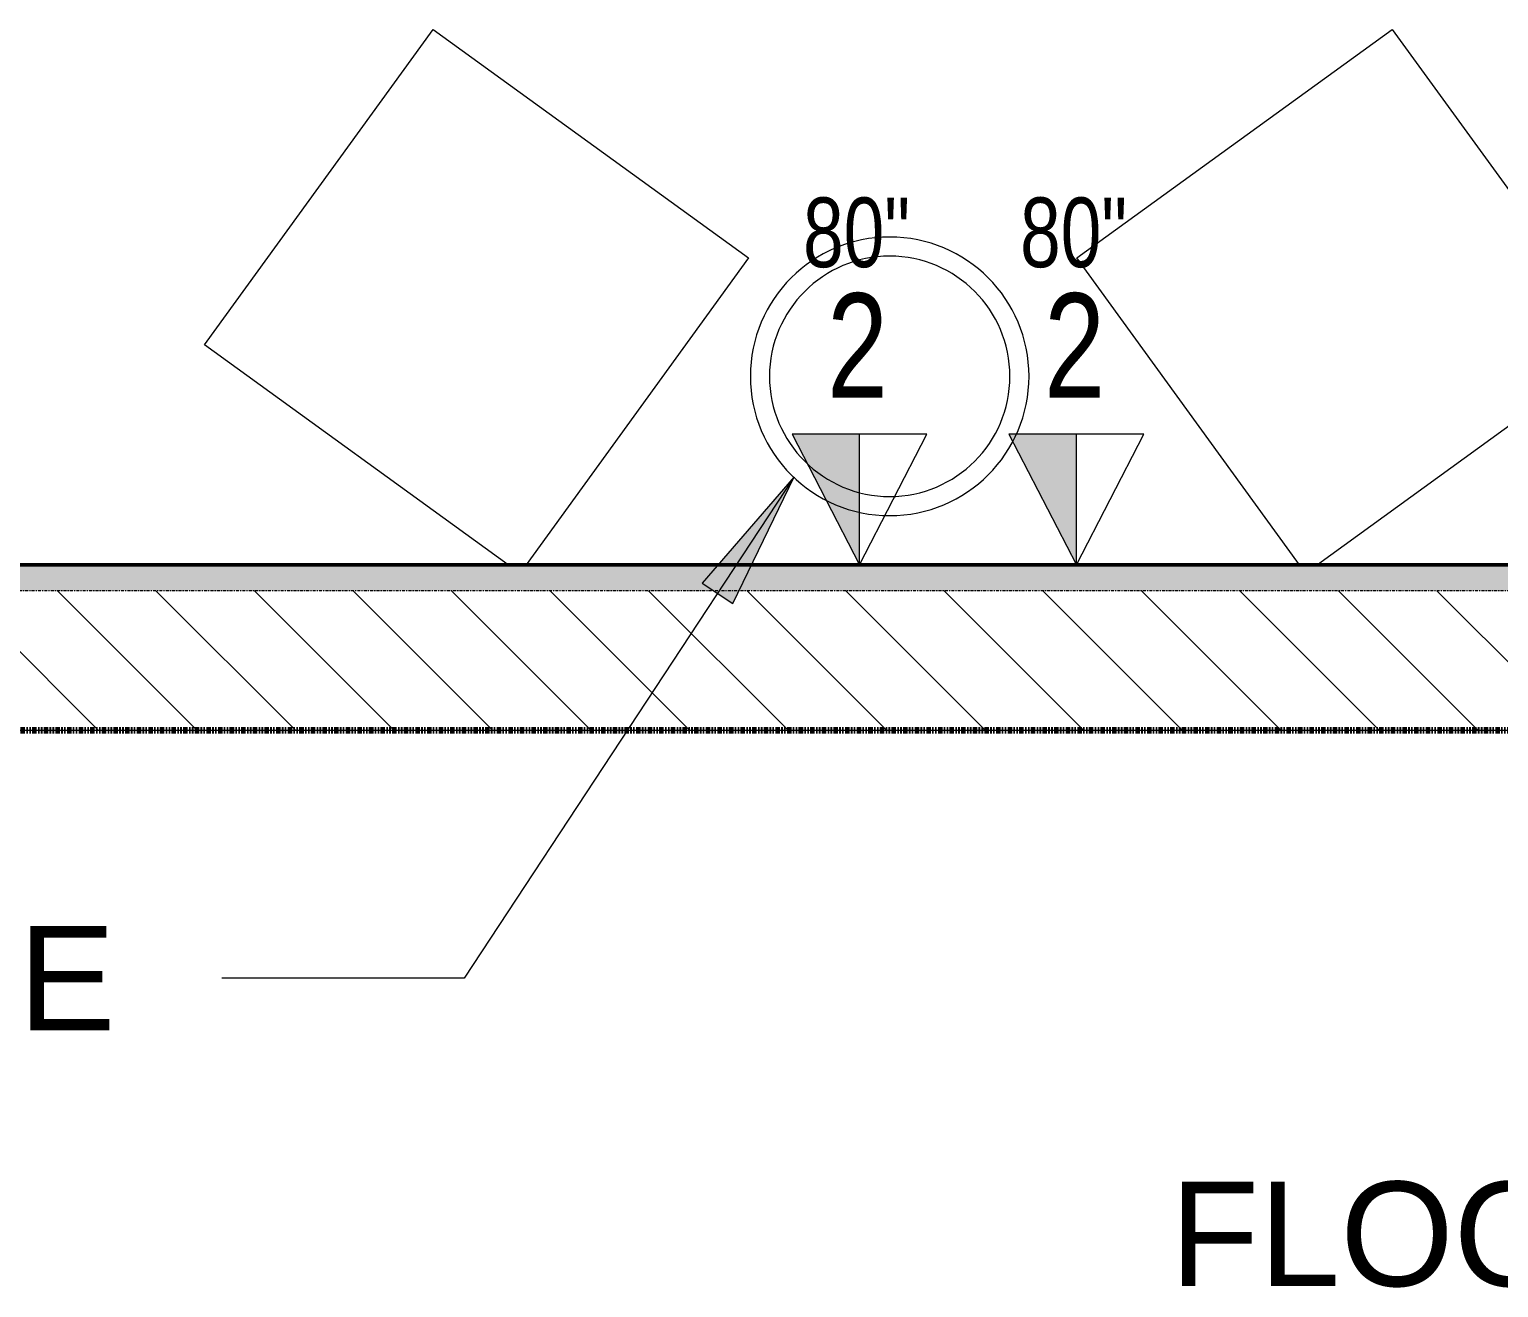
# Model space of a CAD drawing. Header units: inches. Extents: x -1205 to 1409, y -1117 to 895.
# Drawn here: x -513.1 to -386.6, y -1102.1 to -993.8 of the extents above; entities that cross this region are included whole.
import ezdxf

# ---------------------------------------------------------------- set-up
doc = ezdxf.new("R2010")
doc.units = ezdxf.units.IN
doc.header["$MEASUREMENT"] = 0
for name, pattern in [('Double Dash 3_8_', [1, 0.375, -0.125, 0.125, -0.125, 0.125, -0.125]), ('Double Dash 3_8__2_', [1, 0.375, -0.125, 0.125, -0.125, 0.125, -0.125]), ('Grid Line 1_4_', [0.4375, 0.25, -0.0625, 0.0625, -0.0625])]:
    doc.linetypes.add(name, pattern=pattern)
for name, color, linetype, lineweight in [('A-ANNO-NOTE', 131, 'Continuous', 9), ('A-DETL', 90, 'Continuous', 13), ('A-GENM', 13, 'Continuous', 9), ('A-WALL', 113, 'Continuous', 13), ('A-WALL-PATT', 111, 'Continuous', 13), ('C-PROP-LINE', 91, 'Double Dash 3_8_', 20), ('G-ANNO-TEXT', 231, 'Continuous', 9), ('I-FURN', 30, 'Continuous', 9), ('I-WALL', 2, 'Continuous', 13), ('S-GRID', 1, 'Continuous', 9)]:
    doc.layers.add(name, color=color, linetype=linetype, lineweight=lineweight)
doc.styles.add('Arial_1', font='arial.ttf', dxfattribs={"width": 0.75, "height": 9})
doc.styles.add('Arial_2', font='arial.ttf', dxfattribs={"width": 0.75, "height": 6})
doc.styles.add('Arial_3', font='arial.ttf', dxfattribs={"height": 9})

# ---------------------------------------------------------------- blocks, each defined once
blk = doc.blocks.new('Furniture_Office_Chairs_Alias_809_Slim_Lounge_low - 809-Slim-Lounge-low-1876098-8TH FLOOR TELECOM PLAN')
at = {"layer": 'A-GENM', "color": 53}
for p, q in [((-16.77, 16.93), (16.77, 16.93)), ((-16.77, -16.62), (-16.77, 16.93)), ((16.77, 16.93), (16.77, -15.71)), ((15.51, -16.62), (-16.77, -16.62))]:
    blk.add_line(p, q, dxfattribs=at)
blk = doc.blocks.new('Furniture_Office_Chairs_Alias_809_Slim_Lounge_low - 809-Slim-Lounge-low-1876096-8TH FLOOR TELECOM PLAN')
at = {"layer": 'A-GENM', "color": 53}
for p, q in [((-16.77, 16.62), (15.51, 16.62)), ((-16.77, -16.93), (-16.77, 16.62)), ((16.77, 15.71), (16.77, -16.93)), ((16.77, -16.93), (-16.77, -16.93))]:
    blk.add_line(p, q, dxfattribs=at)
blk = doc.blocks.new('Table-Round - 24_ Dia x 18_H-2219197-8TH FLOOR TELECOM PLAN')
at = {"layer": 'I-FURN', "color": 53}
for radius, start, end in [(12, 360, 180), (10.35, 0, 180), (12, 180, 360), (10.35, 180, 0)]:
    blk.add_arc((0, 0), radius, start, end, dxfattribs=at)
blk = doc.blocks.new('Family - ___-851313-8TH FLOOR TELECOM PLAN')
at = {"layer": 'C-PROP-LINE', "color": 133, "linetype": 'Double Dash 3_8__2_'}
blk.add_line((-889.89, -1054.12), (389.27, -1054.12), dxfattribs=at)
blk = doc.blocks.new('18433_1 - AEO NY - CENTRAL_rvt-1-8TH FLOOR TELECOM PLAN')
at = {"layer": 'A-WALL-PATT'}
blk.add_hatch(color=253, dxfattribs=at).paths.add_polyline_path([(-364.03, -1042.12), (-364.03, -1039.87), (-572.6, -1039.87), (-572.6, -1042.12), (-395.96, -1042.12)], flags=0)
at = {"layer": 'A-WALL-PATT', "lineweight": 9}
h = blk.add_hatch(dxfattribs=at)
h.set_pattern_fill('FP_1', color=53, style=0, pattern_type=2)
h.set_pattern_definition([(135, (0, 0), (-4.24264, -4.24264), [])])
h.paths.add_polyline_path([(304.4, -1054.12), (304.4, -1042.12), (138.9, -1042.12), (138.9, -1048.62), (110.9, -1048.62), (110.9, -1042.12), (-75.23, -1042.12), (-75.23, -1048.62), (-99.23, -1048.62), (-99.23, -1042.12), (-332.82, -1042.12), (-332.82, -1043.12), (-356.82, -1043.12), (-356.82, -1042.12), (-575.1, -1042.12), (-575.1, -1043.12), (-599.1, -1043.12), (-599.1, -1042.12), (-789.98, -1042.12), (-789.98, -1048.62), (-817.98, -1048.62), (-817.98, -1042.12), (-892.39, -1042.12), (-892.39, -1054.12), (267, -1054.12)], flags=0)
at = {"layer": 'A-WALL', "color": 133, "lineweight": 20}
blk.add_line((-892.39, -1054.12), (304.4, -1054.12), dxfattribs=at)
at = {"layer": 'I-WALL', "color": 213, "lineweight": 50}
blk.add_line((-364.03, -1039.87), (-514.73, -1039.87), dxfattribs=at)
at = {"layer": 'S-GRID', "linetype": 'Grid Line 1_4_'}
blk.add_line((444.9, -1042.12), (-904.42, -1042.12), dxfattribs=at)
at = {"color": 133, "linetype": 'Double Dash 3_8__2_', "lineweight": 20}
blk.add_blockref('Family - ___-851313-8TH FLOOR TELECOM PLAN', (0, 0), dxfattribs=at)
at = {"color": 53, "lineweight": 9}
for name, p, rotation in [('Furniture_Office_Chairs_Alias_809_Slim_Lounge_low - 809-Slim-Lounge-low-1876098-8TH FLOOR TELECOM PLAN', (-474.68, -1017.31), 324.0627707900861), ('Furniture_Office_Chairs_Alias_809_Slim_Lounge_low - 809-Slim-Lounge-low-1876096-8TH FLOOR TELECOM PLAN', (-399.37, -1017.31), 215.9372292099131)]:
    blk.add_blockref(name, p, dxfattribs=dict(at, rotation=rotation))
blk.add_blockref('Table-Round - 24_ Dia x 18_H-2219197-8TH FLOOR TELECOM PLAN', (-439.01, -1023.64), dxfattribs=at)

msp = doc.modelspace()

# ---------------------------------------------------------------- block references
at = {"lineweight": 5}
msp.add_blockref('18433_1 - AEO NY - CENTRAL_rvt-1-8TH FLOOR TELECOM PLAN', (0, 0), dxfattribs=at)

# ---------------------------------------------------------------- next in the draw order: hatches: boundary and pattern name
at = {"layer": 'A-ANNO-NOTE'}
for points in [[(-441.62, -1039.87), (-441.62, -1028.62), (-447.42, -1028.62), (-446.38, -1030.63)], [(-422.93, -1039.87), (-422.93, -1028.62), (-428.74, -1028.62), (-427.7, -1030.63)]]:
    msp.add_hatch(color=256, dxfattribs=at).paths.add_polyline_path(points, flags=0)
at = {"layer": 'G-ANNO-TEXT'}
msp.add_hatch(color=7, dxfattribs=at).paths.add_polyline_path([(-447.24, -1032.3), (-455.15, -1041.46), (-452.51, -1043.2)], flags=0)

# ---------------------------------------------------------------- next in the draw order: linework, layer by layer
at = {"layer": 'A-ANNO-NOTE'}
for p, q in [((-441.62, -1028.62), (-447.42, -1028.62)), ((-447.42, -1028.62), (-441.62, -1039.87)), ((-441.62, -1039.87), (-441.62, -1028.62)), ((-422.93, -1028.62), (-428.74, -1028.62)), ((-428.74, -1028.62), (-422.93, -1039.87)), ((-422.93, -1039.87), (-422.93, -1028.62))]:
    msp.add_line(p, q, dxfattribs=at)
at = {"layer": 'A-ANNO-NOTE', "lineweight": 20}
for p, q in [((-447.42, -1028.62), (-441.62, -1039.87)), ((-435.81, -1028.62), (-447.42, -1028.62)), ((-441.62, -1039.87), (-435.81, -1028.62)), ((-428.74, -1028.62), (-422.93, -1039.87)), ((-417.12, -1028.62), (-428.74, -1028.62)), ((-422.93, -1039.87), (-417.12, -1028.62))]:
    msp.add_line(p, q, dxfattribs=at)
at = {"layer": 'A-DETL', "linetype": 'Double Dash 3_8_', "lineweight": 140}
msp.add_line((-896.85, -1054.12), (304.4, -1054.12), dxfattribs=at)
at = {"layer": 'G-ANNO-TEXT', "color": 7}
for p, q in [((-447.24, -1032.3), (-475.65, -1075.48)), ((-447.24, -1032.3), (-455.15, -1041.46)), ((-452.51, -1043.2), (-447.24, -1032.3)), ((-455.15, -1041.46), (-452.51, -1043.2)), ((-492.57, -1075.48), (-496.53, -1075.48)), ((-475.65, -1075.48), (-492.57, -1075.48))]:
    msp.add_line(p, q, dxfattribs=at)

# ---------------------------------------------------------------- next in the draw order: texts
at = {"layer": 'A-ANNO-NOTE', "attachment_point": 1}
for s, insert, char_height, width, style in [('80"', (-446.47, -1008.24), 6, 11.3625, 'Arial_2'), ('80"', (-427.78, -1008.24), 6, 11.3625, 'Arial_2'), ('2', (-444.4, -1016.49), 9, 6.363, 'Arial_1'), ('2', (-425.71, -1016.49), 9, 6.363, 'Arial_1')]:
    msp.add_mtext(s, dxfattribs=dict(at, insert=insert, char_height=char_height, width=width, style=style))
at = {"layer": 'G-ANNO-TEXT', "color": 7, "char_height": 9, "attachment_point": 1, "style": 'Arial_3'}
for s, insert, width in [('CAT6A F/UTP CABLE', (-630.71, -1070.98), 153.318), ('FLOOR BOX LOCATION BY OTHERS.', (-414.88, -1093), 270.579)]:
    msp.add_mtext(s, dxfattribs=dict(at, insert=insert, width=width))

doc.saveas('drawing.dxf')
